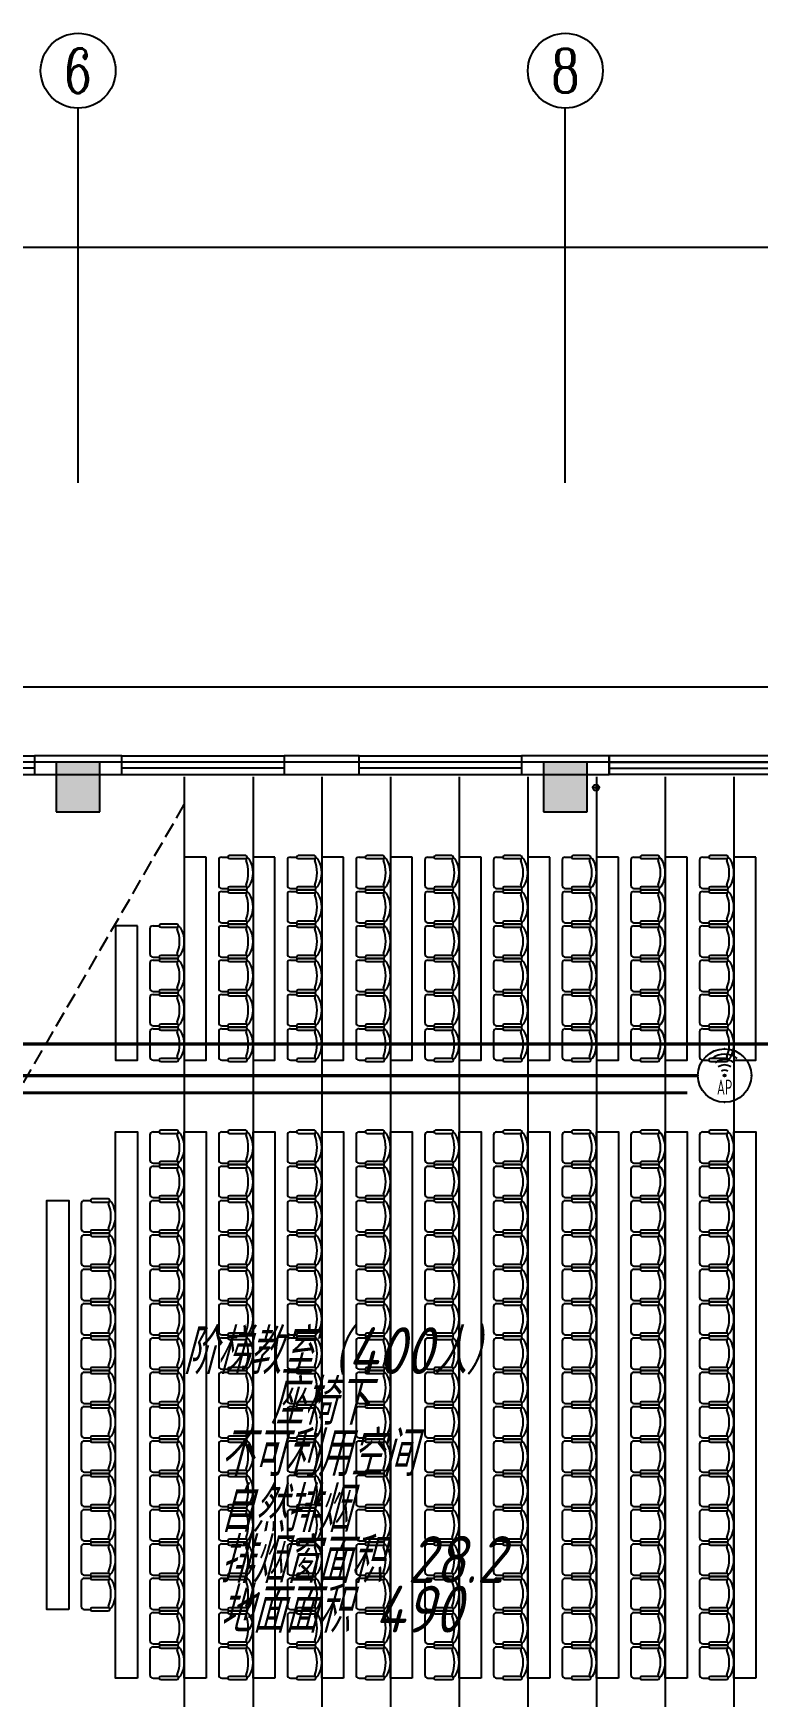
# Model space of a CAD drawing. Extents: x 1333527 to 1855755, y 1020844 to 1581249.
# Drawn here: x 1374256 to 1385854, y 1216596 to 1243245 of the extents above; entities that cross this region are included whole.
import ezdxf
from ezdxf.enums import TextEntityAlignment as Align

# ---------------------------------------------------------------- set-up
doc = ezdxf.new("R2010")
doc.units = 0
doc.header["$LTSCALE"] = 1000
doc.header["$PDSIZE"] = 5
doc.linetypes.add('DASH', pattern=[0.35, 0.25, -0.1])
doc.layers.add('1-建筑底图', color=8, linetype='Continuous', plot=False)
for name, color, linetype in [('AXIS_TEXT', 7, 'Continuous'), ('EQUIP-通讯', 3, 'Continuous'), ('WIRE-综合布线', 5, 'Continuous'), ('家具', 8, 'Continuous'), ('建筑-柱子', 9, 'Continuous'), ('建筑-柱子-填充', 8, 'Continuous'), ('排水', 153, 'Continuous')]:
    doc.layers.add(name, color=color, linetype=linetype)
doc.styles.add('_TCH_AXIS', font='COMPLEX', dxfattribs={"bigfont": 'GBCBIG'})
doc.styles.add('_TEL_ATTDEF', font='gbenor', dxfattribs={"bigfont": 'gbcbig'})
doc.styles.add('_TEL_DIM', font='SIMPLEX', dxfattribs={"width": 0.8, "height": 3.5, "bigfont": 'HZTXT'})
doc.styles.add('COMPLEX', font='COMPLEX')
doc.styles.get("Standard").update_dxf_attribs({"font": 'gbeitc.shx', "bigfont": 'gbcbig.shx'})
doc.linetypes.add('JIEDI', pattern='A,1.25,-0.25,0.25,-0.25,0.625,["/",Standard,S=0.6,R=0,X=0,Y=-0.3],0.625,-0.25,0.25,-0.25', length=4)

# ---------------------------------------------------------------- blocks, each defined once
blk = doc.blocks.new('$equip_U$00000091(win7-PC-hzk)')
for radius in [0.7137949158223346, 0.02715771182347089]:
    blk.add_circle((0, 0), radius)
for radius in [0.5709565452821553, 0.4282174089616165, 0.2854782726410777, 0.1427391363205388]:
    blk.add_arc((0, 0), radius, 53.70488511215574, 126.2951148878442)
for p in [(0, 0.7137949158204719), (-0.7137949159368873, 0), (0.7137949159368873, 0), (0, -0.7137949158204719)]:
    blk.add_point(p)
at = {"color": 7, "style": '_TEL_DIM', "flags": 1}
for tag in ['REMARK', 'A']:
    blk.add_attdef(tag, text='', height=2e-05, dxfattribs=at).set_placement((0, 0), align=Align.MIDDLE_CENTER)
at = {"color": 7, "style": '_TEL_DIM', "width": 0.7}
blk.add_attdef('$TEXT$', text='', height=0.4, dxfattribs=at).set_placement((0, -0.3104041364276782), align=Align.MIDDLE_CENTER)
blk = doc.blocks.new('J1')
at = {"layer": '家具', "linetype": 'Continuous'}
for p, q in [((-216.3345117906574, 150.7670520259999), (-216.3345117906574, -222.1990033420734)), ((-170.9034438294766, 196.1981199868023), (-80.04130790714407, 196.1981199868023)), ((184.3810159551795, 218.9136539669707), (-57.32577392659732, 218.9136539669707)), ((-57.32577392659732, 173.4825860066339), (184.3809320133005, 173.4825860061683)), ((184.3810159551504, -244.9145373222418), (-57.32577392659732, -244.9145373227075)), ((-170.9034438295057, -267.6300713028759), (-80.04130790714407, -267.6300713028759)), ((-57.32577392659732, -290.3456052835099), (184.3808692407329, -290.3456052844413))]:
    blk.add_line(p, q, dxfattribs=at)
for centre, radius, start, end in [((-170.9034438295057, 150.7670520259999), 45.43106796606215, 90, 180), ((-57.32577392659732, 196.1981199868023), 22.71553398303108, 90, 270), ((184.3807526133023, 196.1981199868023), 22.71553398307692, 270, 90), ((212.8566152488929, 155.2485133982264), 25.50684959959003, 31.89079178866155, 201.2393105593781), ((-278.4791013876384, -35.71597565803677), 501.6347087919434, 338.7606894406219, 21.23931055937807), ((-94.05059930717107, -35.71597565803677), 386.9753467823286, 328.1092082113385, 31.89079178866155), ((-170.9034438294766, -222.1990033420734), 45.43106796606215, 180, 270), ((-57.32577392659732, -267.6300713028759), 22.71553398303108, 90, 270), ((184.3807526132732, -267.6300713024102), 22.71553398307692, 270, 90), ((212.8566152488929, -226.6804647161625), 25.50684959959007, 158.7606894406219, 328.1092082113385)]:
    blk.add_arc(centre, radius, start, end, dxfattribs=at)
blk = doc.blocks.new('ng')
at = {"layer": '排水'}
for p, q in [((345991.3410677187, 781357.8100623027), (346091.3410677187, 781357.8100623027)), ((346041.3410677187, 781407.8100623027), (346041.3410677187, 781307.8100623027))]:
    blk.add_line(p, q, dxfattribs=at)
blk.add_circle((346041.3410677187, 781357.8100623027), 50, dxfattribs=at)
blk = doc.blocks.new('_AXISO')
blk.add_circle((-1.13686837721616e-13, 0), 0.4999999999999999)
at = {"layer": 'AXIS_TEXT', "style": 'COMPLEX', "width": 1.041666666666667}
blk.add_attdef('A', text='', height=0.56, dxfattribs=at).set_placement((-0.2500000000001137, -0.2800000000000011), (0.2499999999998863, -0.2800000000000011), align=Align.FIT)
blk = doc.blocks.new('A$C4670417C')
at = {"layer": '建筑-柱子-填充'}
for points in [[(15149.99807567662, 55400.00004400004), (14449.99807567662, 55400.00004400004), (14449.99807567662, 54600.00004400004), (15149.99807567662, 54600.00004400004)], [(22949.99807567662, 55400.00004400004), (22249.99807567662, 55400.00004400004), (22249.99807567662, 54600.00004400004), (22949.99807567662, 54600.00004400004)]]:
    blk.add_hatch(color=256, dxfattribs=at).paths.add_polyline_path(points)
at = {"layer": '建筑-柱子'}
for p, q in [((15149.99807567662, 55400.00004400004), (14449.99807567662, 55400.00004400004)), ((14449.99807567662, 55400.00004400004), (14449.99807567662, 54600.00004400004)), ((15149.99807567662, 54600.00004400004), (15149.99807567662, 55400.00004400004)), ((22949.99807567662, 55400.00004400004), (22249.99807567662, 55400.00004400004)), ((22249.99807567662, 55400.00004400004), (22249.99807567662, 54600.00004400004)), ((22949.99807567662, 54600.00004400004), (22949.99807567662, 55400.00004400004)), ((14449.99807567662, 54600.00004400004), (15149.99807567662, 54600.00004400004)), ((22249.99807567662, 54600.00004400004), (22949.99807567662, 54600.00004400004))]:
    blk.add_line(p, q, dxfattribs=at)
blk = doc.blocks.new('$WINLIB2D$00000001')
at = {"color": 0}
for points in [[(-0.4999999999999964, 0.5000000000000142), (-0.4999999999999964, -0.4999999999999858)], [(-0.4999999999999964, 0.5000000000000142), (0.5000000000000036, 0.5000000000000142)], [(0.5000000000000036, -0.4999999999999858), (0.5000000000000036, 0.5000000000000142)], [(0.5000000000000036, 0.1666666666666714), (-0.4999999999999964, 0.1666666666666714)], [(0.5000000000000036, -0.1666666666666572), (-0.4999999999999964, -0.1666666666666572)], [(-0.4999999999999964, -0.4999999999999858), (0.5000000000000036, -0.4999999999999858)]]:
    blk.add_lwpolyline(points, dxfattribs=at)
blk = doc.blocks.new('1-一层建筑底图')
at = {"layer": '1-建筑底图', "color": 8}
for p, q in [((16099.99997634999, 59174.51413964154), (16099.99997634999, 65174.51413964154)), ((23899.99997634999, 59174.51413964154), (23899.99997634999, 65174.51413964154)), ((16799.99997178081, 54800.00000869599), (15399.99997183168, 54800.00000820588)), ((15399.99997183168, 54800.00000820588), (15399.99997193669, 54500.00000820588)), ((16799.99997188582, 54500.00000869599), (16799.99997178081, 54800.00000869599)), ((20599.99997183168, 54800.00001002615), (19399.99997178407, 54800.00000960613)), ((19399.99997178407, 54800.00000960613), (19399.99997188908, 54500.00000960613)), ((20599.99997193669, 54500.00001002615), (20599.99997183168, 54800.00001002615)), ((24599.99998071359, 54800.00001142616), (23199.99997183168, 54800.00001093606)), ((23199.99997183168, 54800.00001093606), (23199.99997193669, 54500.00001093606)), ((24599.9999808186, 54500.00001142616), (24599.99998071359, 54800.00001142616)), ((15399.99997193669, 54500.00000820588), (16799.99997188582, 54500.00000869599)), ((17799.9999790166, 54460.00001803343), (17799.99997198419, 34339.99998964579)), ((17799.9999790166, 54460.00001803343), (17799.99997198419, 34339.99998964579)), ((18899.9999790166, 54460.0000176488), (18899.99997198419, 34339.99998926115)), ((19399.99997188908, 54500.00000960613), (20599.99997193669, 54500.00001002615)), ((19999.9999790166, 54460.00001726439), (19999.99997198419, 34339.99998887675)), ((21099.9999790166, 54460.00001687976), (21099.99997198419, 34339.99998849211)), ((22199.9999790166, 54460.00001649535), (22199.99997198419, 34339.99998810771)), ((23199.99997193669, 54500.00001093606), (24599.9999808186, 54500.00001142616)), ((23299.9999790166, 54460.00001611072), (23299.99997198419, 34339.99998772307)), ((24399.9999790166, 54460.00001572631), (24399.99997198419, 34339.99998733867)), ((25499.9999790166, 54460.00001534168), (25499.99997198419, 34339.99998695403)), ((26599.9999790166, 54460.00001495727), (26599.99997198419, 34339.99998656963))]:
    blk.add_line(p, q, dxfattribs=at)
at = {"layer": '1-建筑底图', "color": 8, "ltscale": 5}
blk.add_line((-1999.997721589636, 62950.00000477326), (66699.99997433322, 62950.00000191224), dxfattribs=at)
at = {"layer": '1-建筑底图', "color": 8}
for points in [[(36899.99997894012, 54700.00000582566), (36899.99997894012, 55900.00000582566), (9597.735447792686, 55900.00000582566)], [(7999.999978940119, 34100.00008822908), (35699.99997894012, 34099.99999339343), (35699.99997894012, 54700.00000582566), (8599.999978940119, 54700.00000582566)]]:
    blk.add_lwpolyline(points, dxfattribs=at)
at = {"layer": '1-建筑底图', "color": 8, "linetype": 'DASH'}
blk.add_lwpolyline([(10499.9999789428, 41375.00002303347), (17799.99997886247, 54018.97091814573)], dxfattribs=at)
at = {"layer": '1-建筑底图', "color": 8}
for points in [[(18149.9999755004, 53176.00000968552), (17799.9999755004, 53176.00000968552), (17799.9999755004, 49925.53317622654), (18149.9999755004, 49925.53317622654)], [(19249.9999755004, 53176.00000930089), (18899.9999755004, 53176.00000930089), (18899.9999755004, 49925.53317584191), (19249.9999755004, 49925.53317584191)], [(20349.9999755004, 53176.00000891648), (19999.9999755004, 53176.00000891648), (19999.9999755004, 49925.5331754575), (20349.9999755004, 49925.5331754575)], [(21449.9999755004, 53176.00000853208), (21099.9999755004, 53176.00000853208), (21099.9999755004, 49925.5331750731), (21449.9999755004, 49925.5331750731)], [(22549.9999755004, 53176.00000814768), (22199.9999755004, 53176.00000814768), (22199.9999755004, 49925.53317468869), (22549.9999755004, 49925.53317468869)], [(23649.9999755004, 53176.00000776327), (23299.9999755004, 53176.00000776327), (23299.9999755004, 49925.53317430429), (23649.9999755004, 49925.53317430429)], [(24749.9999755004, 53176.00000737864), (24399.9999755004, 53176.00000737864), (24399.9999755004, 49925.53317391966), (24749.9999755004, 49925.53317391966)], [(25849.99997550051, 53176.000006994), (25499.99997550051, 53176.000006994), (25499.99997550051, 49925.53317353502), (25849.99997550051, 49925.53317353502)], [(26949.9999755004, 53176.0000066096), (26599.9999755004, 53176.0000066096), (26599.9999755004, 49925.53317315062), (26949.9999755004, 49925.53317315062)], [(17049.99996936554, 52076.00001007016), (16699.99996936554, 52076.00001007016), (16699.99996936554, 49925.53317661118), (17049.99996936554, 49925.53317661118)], [(17049.99996936554, 40024.53278051876), (16699.99996936554, 40024.53278051876), (16699.99996936554, 48775.46722715953), (17049.99996936554, 48775.46722715953)], [(18149.9999755004, 40024.53278013412), (17799.9999755004, 40024.53278013412), (17799.9999755004, 48775.4672267749), (18149.9999755004, 48775.4672267749)], [(19249.9999755004, 40024.53277974948), (18899.9999755004, 40024.53277974948), (18899.9999755004, 48775.46722639026), (19249.9999755004, 48775.46722639026)], [(20349.9999755004, 40024.53277936508), (19999.9999755004, 40024.53277936508), (19999.9999755004, 48775.46722600586), (20349.9999755004, 48775.46722600586)], [(21449.9999755004, 40024.53277898068), (21099.9999755004, 40024.53277898068), (21099.9999755004, 48775.46722562145), (21449.9999755004, 48775.46722562145)], [(22549.9999755004, 40024.53277859627), (22199.9999755004, 40024.53277859627), (22199.9999755004, 48775.46722523705), (22549.9999755004, 48775.46722523705)], [(23649.9999755004, 40024.53277821187), (23299.9999755004, 40024.53277821187), (23299.9999755004, 48775.46722485265), (23649.9999755004, 48775.46722485265)], [(24749.9999755004, 40024.53277782747), (24399.9999755004, 40024.53277782747), (24399.9999755004, 48775.46722446801), (24749.9999755004, 48775.46722446801)], [(25849.99997550051, 40024.53277744283), (25499.99997550051, 40024.53277744283), (25499.99997550051, 48775.46722408338), (25849.99997550051, 48775.46722408338)], [(26949.9999755004, 40024.53277705843), (26599.9999755004, 40024.53277705843), (26599.9999755004, 48775.46722369897), (26949.9999755004, 48775.46722369897)], [(15949.99996629811, 41124.53278090316), (15599.99996629811, 41124.53278090316), (15599.99996629811, 47675.46722754394), (15949.99996629811, 47675.46722754394)]]:
    blk.add_lwpolyline(points, close=True, dxfattribs=at)
for name, p in [('A$C4670417C', (1299.999976349995, -700.0000042309985)), ('ng', (-321648.6001231301, -727067.4848226972))]:
    blk.add_blockref(name, p, dxfattribs=at)
ref = blk.add_blockref('_AXISO', (16099.99997634999, 65774.51413964154), dxfattribs=dict(at, xscale=1200, yscale=1200, zscale=1200))
ref.add_attrib('A', '6', dxfattribs={"layer": 'AXIS_TEXT', "height": 714.2227232178038, "style": '_TCH_AXIS', "width": 0.9285714285716414}).set_placement((15878.9310382111, 65417.4027780327), (16321.06891448889, 65417.4027780327), align=Align.FIT)
ref = blk.add_blockref('_AXISO', (23899.99997634999, 65774.51413964154), dxfattribs=dict(at, xscale=1200, yscale=1200, zscale=1200))
ref.add_attrib('A', '8', dxfattribs={"layer": 'AXIS_TEXT', "height": 698.9222472437887, "style": '_TCH_AXIS'}).set_placement((23667.02589393535, 65425.05301601975), (24132.97405876464, 65425.05301601975), align=Align.FIT)
at = {"layer": '1-建筑底图', "color": 8, "yscale": -300, "zscale": 300}
for p, xscale, rotation in [((14099.99997188384, 54650.00000775093), 2600, 2.005450216230968e-08), ((18099.99997183529, 54650.00000915118), 2600, 2.005450216230968e-08), ((21899.99997188384, 54650.0000104811), 2600, 2.005450216230968e-08), ((25899.99998076656, 54650.00001188111), -2600, 2.005451804620861e-08)]:
    blk.add_blockref('$WINLIB2D$00000001', p, dxfattribs=dict(at, xscale=xscale, rotation=rotation))
at = {"layer": '1-建筑底图', "color": 8, "extrusion": (0, 0, -1), "xscale": -1.080000000074506, "yscale": 1.080000000074506, "zscale": -1.080000000074506}
for p in [(-18583.64132659184, 52964.57326338487), (-19683.64132659184, 52964.57326300023), (-20783.64132659184, 52964.57326261583), (-21883.64132659184, 52964.57326223142), (-22983.64132659184, 52964.57326184702), (-24083.64132659184, 52964.57326146262), (-25183.64132659184, 52964.57326107798), (-26283.64132659195, 52964.57326069335), (-18583.64132658811, 52414.57326338487), (-19683.64132658811, 52414.57326300023), (-20783.64132658811, 52414.57326261583), (-21883.64132658811, 52414.57326223142), (-22983.64132658811, 52414.57326184702), (-24083.64132658811, 52414.57326146262), (-25183.64132658811, 52414.57326107798), (-26283.64132658823, 52414.57326069335), (-17483.64124122751, 51864.57326377137), (-18583.64124736236, 51864.57326338673), (-19683.64124736236, 51864.57326300209), (-20783.64124736236, 51864.57326261769), (-21883.64124736236, 51864.57326223329), (-22983.64124736236, 51864.57326184888), (-24083.64124736236, 51864.57326146448), (-25183.64124736236, 51864.57326107984), (-26283.64124736248, 51864.57326069521), (-17483.64132044953, 51314.5732637723), (-18583.64132658439, 51314.57326338766), (-19683.64132658439, 51314.57326300303), (-20783.64132658439, 51314.57326261862), (-21883.64132658439, 51314.57326223422), (-22983.64132658439, 51314.57326184982), (-24083.64132658439, 51314.57326146541), (-25183.64132658439, 51314.57326108078), (-26283.6413265845, 51314.57326069614), (-17483.64124122378, 50764.57326377323), (-18583.64124735864, 50764.57326338859), (-19683.64124735864, 50764.57326300396), (-20783.64124735864, 50764.57326261955), (-21883.64124735864, 50764.57326223515), (-22983.64124735864, 50764.57326185075), (-24083.64124735864, 50764.57326146634), (-25183.64124735864, 50764.57326108171), (-26283.64124735876, 50764.57326069707), (-17483.64116199804, 50214.57326374413), (-18583.64116813289, 50214.57326335949), (-19683.64116813289, 50214.57326297485), (-20783.64116813289, 50214.57326259045), (-21883.64116813289, 50214.57326220605), (-22983.64116813289, 50214.57326182164), (-24083.64116813289, 50214.57326143724), (-25183.64116813289, 50214.57326105284), (-26283.64116813301, 50214.5732606682), (-17483.64132045326, 48563.57325755921), (-18583.64132658811, 48563.57325717458), (-19683.64132658811, 48563.57325678994), (-20783.64132658811, 48563.57325640554), (-21883.64132658811, 48563.57325602113), (-22983.64132658811, 48563.57325563673), (-24083.64132658811, 48563.57325525233), (-25183.64132658811, 48563.57325486769), (-26283.64132658823, 48563.57325448305), (-17483.64124122751, 48013.57325756107), (-18583.64124736236, 48013.57325717644), (-19683.64124736236, 48013.5732567918), (-20783.64124736236, 48013.5732564074), (-21883.64124736236, 48013.573256023), (-22983.64124736236, 48013.57325563859), (-24083.64124736236, 48013.57325525419), (-25183.64124736236, 48013.57325486955), (-26283.64124736248, 48013.57325448492), (-16383.64131738211, 47463.57325794641), (-17483.64132044953, 47463.57325756201), (-18583.64132658439, 47463.57325717737), (-19683.64132658439, 47463.57325679273), (-20783.64132658439, 47463.57325640833), (-21883.64132658439, 47463.57325602393), (-22983.64132658439, 47463.57325563952), (-24083.64132658439, 47463.57325525512), (-25183.64132658439, 47463.57325487048), (-26283.6413265845, 47463.57325448585), (-16383.64123815636, 46913.57325794734), (-17483.64124122378, 46913.57325756294), (-18583.64124735864, 46913.5732571783), (-19683.64124735864, 46913.57325679366), (-20783.64124735864, 46913.57325640926), (-21883.64124735864, 46913.57325602486), (-22983.64124735864, 46913.57325564045), (-24083.64124735864, 46913.57325525605), (-25183.64124735864, 46913.57325487141), (-26283.64124735876, 46913.57325448678), (-16383.64131737791, 46363.5732579492), (-17483.64132044534, 46363.5732575648), (-18583.6413265802, 46363.57325718016), (-19683.6413265802, 46363.57325679553), (-20783.6413265802, 46363.57325641112), (-21883.6413265802, 46363.57325602672), (-22983.6413265802, 46363.57325564232), (-24083.6413265802, 46363.57325525791), (-25183.6413265802, 46363.57325487328), (-26283.64132658031, 46363.57325448864), (-16383.64123815217, 45813.5732579492), (-17483.64124121959, 45813.5732575648), (-18583.64124735445, 45813.57325718016), (-19683.64124735445, 45813.57325679553), (-20783.64124735445, 45813.57325641112), (-21883.64124735445, 45813.57325602672), (-22983.64124735445, 45813.57325564232), (-24083.64124735445, 45813.57325525791), (-25183.64124735445, 45813.57325487328), (-26283.64124735456, 45813.57325448864), (-16383.64131737419, 45263.57325795107), (-17483.64132044162, 45263.57325756666), (-18583.64132657647, 45263.57325718203), (-19683.64132657647, 45263.57325679739), (-20783.64132657647, 45263.57325641299), (-21883.64132657647, 45263.57325602858), (-22983.64132657647, 45263.57325564418), (-24083.64132657647, 45263.57325525978), (-25183.64132657647, 45263.57325487514), (-26283.64132657659, 45263.5732544905), (-16383.64123814844, 44713.573257952), (-17483.64124121587, 44713.57325756759), (-18583.64124735072, 44713.57325718296), (-19683.64124735072, 44713.57325679832), (-20783.64124735072, 44713.57325641392), (-21883.64124735072, 44713.57325602951), (-22983.64124735072, 44713.57325564511), (-24083.64124735072, 44713.57325526071), (-25183.64124735072, 44713.57325487607), (-26283.64124735084, 44713.57325449144), (-16383.64115892269, 44163.57325792289), (-17483.64116199012, 44163.57325753849), (-18583.64116812497, 44163.57325715385), (-19683.64116812497, 44163.57325676922), (-20783.64116812497, 44163.57325638481), (-21883.64116812497, 44163.57325600041), (-22983.64116812497, 44163.57325561601), (-24083.64116812497, 44163.5732552316), (-25183.64116812497, 44163.5732548472), (-26283.64116812509, 44163.57325446256), (-16383.64123814425, 43613.57325792476), (-17483.64124121168, 43613.57325754035), (-18583.64124734653, 43613.57325715572), (-19683.64124734653, 43613.57325677108), (-20783.64124734653, 43613.57325638668), (-21883.64124734653, 43613.57325600227), (-22983.64124734653, 43613.57325561787), (-24083.64124734653, 43613.57325523347), (-25183.64124734653, 43613.57325484906), (-26283.64124734665, 43613.57325446443), (-16383.64123814052, 43063.57325792476), (-17483.64124120795, 43063.57325754035), (-18583.64124734281, 43063.57325715572), (-19683.64124734281, 43063.57325677108), (-20783.64124734281, 43063.57325638668), (-21883.64124734281, 43063.57325600227), (-22983.64124734281, 43063.57325561787), (-24083.64124734281, 43063.57325523347), (-25183.64124734281, 43063.57325484906), (-26283.64124734292, 43063.57325446443), (-16383.64115891478, 42513.57325792662), (-17483.6411619822, 42513.57325754222), (-18583.64116811706, 42513.57325715758), (-19683.64116811706, 42513.57325677294), (-20783.64116811706, 42513.57325638854), (-21883.64116811706, 42513.57325600414), (-22983.64116811706, 42513.57325561973), (-24083.64116811706, 42513.57325523533), (-25183.64116811706, 42513.57325485093), (-26283.64116811717, 42513.57325446629), (-16383.6412381368, 41963.57325792755), (-17483.64124120423, 41963.57325754315), (-18583.64124733908, 41963.57325715851), (-19683.64124733908, 41963.57325677387), (-20783.64124733908, 41963.57325638947), (-21883.64124733908, 41963.57325600507), (-22983.64124733908, 41963.57325562066), (-24083.64124733908, 41963.57325523626), (-25183.64124733908, 41963.57325485186), (-26283.6412473392, 41963.57325446722), (-16383.64115891105, 41413.57325792848), (-17483.64116197848, 41413.57325754408), (-18583.64116811333, 41413.57325715944), (-19683.64116811333, 41413.57325677481), (-20783.64116811333, 41413.5732563904), (-21883.64116811333, 41413.573256006), (-22983.64116811333, 41413.5732556216), (-24083.64116811333, 41413.57325523719), (-25183.64116811333, 41413.57325485279), (-26283.64116811345, 41413.57325446815), (-17483.64124120004, 40863.57325754594), (-18583.64124733489, 40863.5732571613), (-19683.64124733489, 40863.57325677667), (-20783.64124733489, 40863.57325639226), (-21883.64124733489, 40863.57325600786), (-22983.64124733489, 40863.57325562346), (-24083.64124733489, 40863.57325523905), (-25183.64124733489, 40863.57325485465), (-26283.64124733501, 40863.57325447001), (-17483.64116197429, 40313.57325754594), (-18583.64116810914, 40313.5732571613), (-19683.64116810914, 40313.57325677667), (-20783.64116810914, 40313.57325639226), (-21883.64116810914, 40313.57325600786), (-22983.64116810914, 40313.57325562346), (-24083.64116810914, 40313.57325523905), (-25183.64116810914, 40313.57325485465), (-26283.64116810926, 40313.57325447001)]:
    blk.add_blockref('J1', p, dxfattribs=at)
at = {"layer": '1-建筑底图', "color": 8}
for s, height, p in [('阶梯教室（', 723.4042553191489, (17778.23747501709, 44894.38600125466)), ('400', 750, (20411.21619842132, 44894.38600125466)), ('人）', 723.4042553191489, (21786.21619842132, 44894.38600125466)), ('座椅下', 723.4042553191489, (19175.35302607669, 44083.73520872509)), ('不可利用空间', 723.4042553191489, (18363.6828339058, 43257.4648725125)), ('自然排烟', 723.4042553191489, (18363.6828339058, 42365.57532940013)), ('排烟窗面积', 723.4042553191489, (18363.6828339058, 41549.28287072224)), ('28.2', 750, (21371.66155731003, 41549.28287072224)), ('地面面积', 723.4042553191489, (18363.6828339058, 40753.55190790468)), ('490', 750, (20845.06581262918, 40753.55190790468))]:
    blk.add_text(s, height=height, dxfattribs=at).set_placement(p)

msp = doc.modelspace()

# ---------------------------------------------------------------- linework, layer by layer
at = {"layer": 'WIRE-综合布线', "linetype": 'Continuous', "const_width": 52.5}
for points in [[(1365873.684118995, 1227054.595769614), (1389973.983823303, 1227054.595769614)], [(1373041.691253333, 1226546.463182506), (1384895.772706044, 1226546.463182506)], [(1373210.441646199, 1226270.895038899), (1384727.022313111, 1226270.895038899)]]:
    msp.add_lwpolyline(points, dxfattribs=at)

# ---------------------------------------------------------------- block references
at = {"layer": '1-建筑底图'}
msp.add_blockref('1-一层建筑底图', (1358873.684141902, 1176870.895035942), dxfattribs=at)
at = {"layer": 'EQUIP-通讯', "linetype": 'JIEDI'}
ref = msp.add_blockref('$equip_U$00000091(win7-PC-hzk)', (1385324.049268657, 1226547.038841514), dxfattribs=dict(at, xscale=600, yscale=600, zscale=600))
ref.add_attrib('$TEXT$', 'AP', dxfattribs={"layer": '0', "color": 7, "height": 240, "style": '_TEL_ATTDEF', "width": 0.6999999999999998}).set_placement((1385324.049268657, 1226360.796359658), align=Align.MIDDLE_CENTER)

doc.saveas('drawing.dxf')
